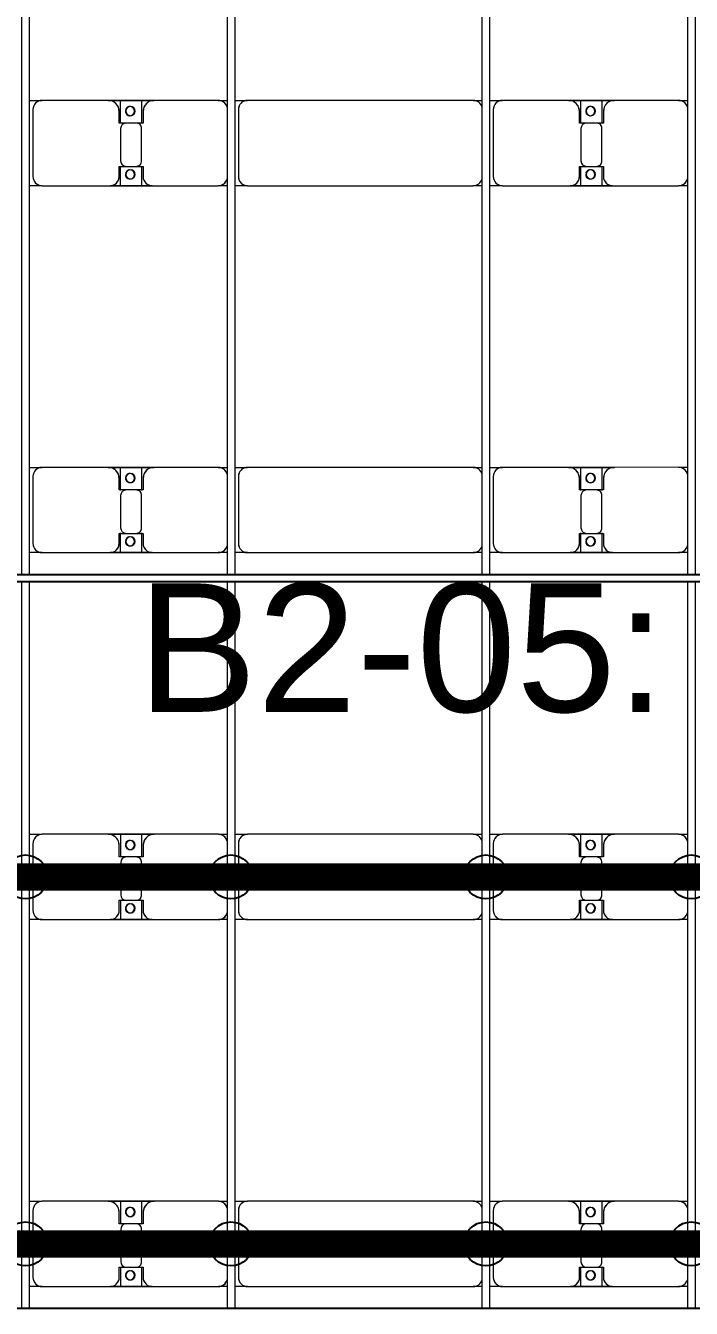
# Model space of a CAD drawing. Header units: millimetres. Extents: x -248177 to 167033, y 156986 to 268923.
# Drawn here: x -180022 to -176392, y 170400 to 177391 of the extents above; entities that cross this region are included whole.
import ezdxf

# ---------------------------------------------------------------- set-up
doc = ezdxf.new("R2010")
doc.units = ezdxf.units.MM
for name, color, linetype, lineweight in [('A-DETL-MBND', 5, 'Continuous', 9), ('A-GENM', 13, 'Continuous', 9), ('S-BEAM', 12, 'Continuous', 9)]:
    doc.layers.add(name, color=color, linetype=linetype, lineweight=lineweight)
doc.layers.add('GC-GHI CHU', color=2, linetype='Continuous')
doc.layers.add('GC-HOP 40x60 GIA CUONG', color=1, linetype='Continuous')
doc.styles.add('GC_VN', font='arial.ttf')

# ---------------------------------------------------------------- blocks, each defined once
blk = doc.blocks.new('Dầm C52 - Dầm C52-24593-BỐ TRÍ KHUNG KẾT CẤU BÈ PIN 02')
at = {"layer": 'S-BEAM', "color": 1}
for p, q in [((-42198.2, 20), (-38238.2, 20)), ((-38198.2, 20), (-32238.2, 20)), ((-38238.2, -20), (-42198.2, -20)), ((-32238.2, -20), (-38198.2, -20))]:
    blk.add_line(p, q, dxfattribs=at)
blk = doc.blocks.new('Dai phao do pin - DẢI PHAO ĐỠ PIN-V146-BỐ TRÍ KHUNG KẾT CẤU BÈ PIN 02')
at = {"layer": 'A-DETL-MBND', "color": 8}
for p, q in [((23289.7, 241.6), (23359.7, 241.6)), ((23289.7, 241.6), (23359.7, 241.6)), ((23719.7, 241.6), (23359.7, 241.6)), ((23719.7, 241.6), (23902.2, 241.6)), ((23902.2, 241.6), (23719.7, 241.6)), ((23787.8, 241.6), (23970.3, 241.6)), ((23787.8, 116.2), (23787.8, 241.6)), ((23970.3, 241.6), (23787.8, 241.6)), ((23902.2, 241.6), (23902.2, 116.2)), ((24320.3, 241.6), (23970.3, 241.6)), ((24320.3, 241.6), (24369.7, 241.6)), ((24320.3, 241.6), (24369.7, 241.6)), ((24409.7, 241.6), (24479.7, 241.6)), ((24409.7, 241.6), (24479.7, 241.6)), ((25710.3, 241.6), (24479.7, 241.6)), ((25710.3, 241.6), (25759.7, 241.6)), ((25710.3, 241.6), (25759.7, 241.6)), ((25799.7, 241.6), (25869.7, 241.6)), ((25799.7, 241.6), (25869.7, 241.6)), ((26229.7, 241.6), (25869.7, 241.6)), ((26229.7, 241.6), (26412.2, 241.6)), ((26412.2, 241.6), (26229.7, 241.6)), ((26297.8, 241.6), (26480.3, 241.6)), ((26297.8, 116.2), (26297.8, 241.6)), ((26480.3, 241.6), (26297.8, 241.6)), ((26412.2, 241.6), (26412.2, 116.2)), ((26830.3, 241.6), (26480.3, 241.6)), ((26830.3, 241.6), (26879.7, 241.6)), ((26830.3, 241.6), (26879.7, 241.6)), ((23309.7, 191.6), (23309.7, -173.4)), ((23779.7, 118.2), (23779.7, 181.6)), ((23910.3, 181.6), (23910.3, 118.2)), ((24429.7, 191.6), (24429.7, -173.4)), ((25819.7, 191.6), (25819.7, -173.4)), ((26289.7, 118.2), (26289.7, 181.6)), ((26420.3, 181.6), (26420.3, 118.2)), ((23872.2, 118.2), (23779.7, 118.2)), ((23787.8, 88.2), (23787.8, -88.2)), ((23910.3, 118.2), (23817.8, 118.2)), ((23902.2, -88.2), (23902.2, 88.2)), ((26382.2, 118.2), (26289.7, 118.2)), ((26297.8, 88.2), (26297.8, -88.2)), ((26420.3, 118.2), (26327.8, 118.2)), ((26412.2, -88.2), (26412.2, 88.2)), ((23779.7, -173.4), (23779.7, -118.2)), ((23779.7, -118.2), (23872.2, -118.2)), ((23787.8, -223.4), (23787.8, -116.2)), ((23817.8, -118.2), (23910.3, -118.2)), ((23902.2, -116.2), (23902.2, -223.4)), ((23910.3, -118.2), (23910.3, -173.4)), ((26289.7, -173.4), (26289.7, -118.2)), ((26289.7, -118.2), (26382.2, -118.2)), ((26297.8, -223.4), (26297.8, -116.2)), ((26327.8, -118.2), (26420.3, -118.2)), ((26412.2, -116.2), (26412.2, -223.4)), ((26420.3, -118.2), (26420.3, -173.4)), ((23359.7, -223.4), (23289.7, -223.4)), ((23359.7, -223.4), (23289.7, -223.4)), ((23359.7, -223.4), (23729.7, -223.4)), ((23902.2, -223.4), (23729.7, -223.4)), ((23729.7, -223.4), (23902.2, -223.4)), ((23960.3, -223.4), (23787.8, -223.4)), ((23787.8, -223.4), (23960.3, -223.4)), ((23960.3, -223.4), (24320.3, -223.4)), ((24369.7, -223.4), (24320.3, -223.4)), ((24369.7, -223.4), (24320.3, -223.4)), ((24479.7, -223.4), (24409.7, -223.4)), ((24479.7, -223.4), (24409.7, -223.4)), ((24479.7, -223.4), (25710.3, -223.4)), ((25759.7, -223.4), (25710.3, -223.4)), ((25759.7, -223.4), (25710.3, -223.4)), ((25869.7, -223.4), (25799.7, -223.4)), ((25869.7, -223.4), (25799.7, -223.4)), ((25869.7, -223.4), (26239.7, -223.4)), ((26412.2, -223.4), (26239.7, -223.4)), ((26239.7, -223.4), (26412.2, -223.4)), ((26470.3, -223.4), (26297.8, -223.4)), ((26297.8, -223.4), (26470.3, -223.4)), ((26470.3, -223.4), (26830.3, -223.4)), ((26879.7, -223.4), (26830.3, -223.4)), ((26879.7, -223.4), (26830.3, -223.4))]:
    blk.add_line(p, q, dxfattribs=at)
for centre, radius, start, end in [((23359.7, 191.6), 50, 90, 180), ((23359.7, 191.6), 50, 105, 180), ((23719.7, 181.6), 60, 360, 90), ((23719.7, 181.6), 60, 360, 60), ((23970.3, 181.6), 60, 90, 180), ((23970.3, 181.6), 60, 120, 180), ((24320.3, 191.6), 50, 15, 90), ((24320.3, 191.6), 50, 15, 75), ((24479.7, 191.6), 50, 90, 180), ((24479.7, 191.6), 50, 150, 180), ((24479.7, 191.6), 50, 105, 135), ((25710.3, 191.6), 50, 15, 90), ((25710.3, 191.6), 50, 60, 90), ((25710.3, 191.6), 50, 15, 30), ((25869.7, 191.6), 50, 90, 180), ((25869.7, 191.6), 50, 105, 180), ((26229.7, 181.6), 60, 360, 90), ((26229.7, 181.6), 60, 360, 60), ((26480.3, 181.6), 60, 90, 180), ((26480.3, 181.6), 60, 120, 180), ((26830.3, 191.6), 50, 15, 90), ((26830.3, 191.6), 50, 15, 75), ((23838.6, 183.2), 25, 0, 180), ((23838.6, 183.2), 25, 180, 0), ((23838.6, 183.2), 25, 0, 165), ((23841.4, 183.2), 25, 360, 180), ((23841.4, 183.2), 25, 90, 180), ((23841.4, 183.2), 25, 180, 360), ((23841.4, 183.2), 25, 180, 300), ((23838.6, 183.2), 25, 210, 0), ((23841.4, 183.2), 25, 15, 75), ((23841.4, 183.2), 25, 330, 345), ((26348.6, 183.2), 25, 0, 180), ((26348.6, 183.2), 25, 180, 0), ((26348.6, 183.2), 25, 0, 165), ((26351.4, 183.2), 25, 360, 180), ((26351.4, 183.2), 25, 90, 180), ((26351.4, 183.2), 25, 180, 0), ((26351.4, 183.2), 25, 180, 300), ((26348.6, 183.2), 25, 210, 0), ((26351.4, 183.2), 25, 15, 75), ((26351.4, 183.2), 25, 330, 345), ((23817.8, 88.2), 30, 90, 180), ((23872.2, 88.2), 30, 0, 90), ((26327.8, 88.2), 30, 90, 180), ((26382.2, 88.2), 30, 0, 90), ((23817.8, -88.2), 30, 180, 270), ((23838.6, -161.8), 25, 360, 180), ((23838.6, -161.8), 25, 105, 165), ((23841.4, -161.8), 25, 360, 180), ((23841.4, -161.8), 25, 105, 180), ((23838.6, -161.8), 25, 360, 75), ((23841.4, -161.8), 25, 15, 75), ((23872.2, -88.2), 30, 270, 0), ((26327.8, -88.2), 30, 180, 270), ((26348.6, -161.8), 25, 360, 180), ((26348.6, -161.8), 25, 105, 165), ((26351.4, -161.8), 25, 360, 180), ((26351.4, -161.8), 25, 105, 180), ((26348.6, -161.8), 25, 360, 75), ((26351.4, -161.8), 25, 15, 75), ((26382.2, -88.2), 30, 270, 0), ((23359.7, -173.4), 50, 180, 270), ((23359.7, -173.4), 50, 180, 255), ((23729.7, -173.4), 50, 270, 360), ((23729.7, -173.4), 50, 285, 360), ((23838.6, -161.8), 25, 180, 0), ((23838.6, -161.8), 25, 195, 0), ((23841.4, -161.8), 25, 180, 360), ((23841.4, -161.8), 25, 180, 270), ((23841.4, -161.8), 25, 285, 345), ((23960.3, -173.4), 50, 180, 270), ((23960.3, -173.4), 50, 180, 255), ((24320.3, -173.4), 50, 270, 345), ((24320.3, -173.4), 50, 285, 345), ((24479.7, -173.4), 50, 180, 270), ((24479.7, -173.4), 50, 180, 210), ((25710.3, -173.4), 50, 270, 345), ((25710.3, -173.4), 50, 330, 345), ((25869.7, -173.4), 50, 180, 270), ((25869.7, -173.4), 50, 180, 255), ((26239.7, -173.4), 50, 270, 0), ((26239.7, -173.4), 50, 285, 360), ((26348.6, -161.8), 25, 180, 0), ((26348.6, -161.8), 25, 195, 360), ((26351.4, -161.8), 25, 180, 360), ((26351.4, -161.8), 25, 180, 270), ((26351.4, -161.8), 25, 285, 345), ((26470.3, -173.4), 50, 180, 270), ((26470.3, -173.4), 50, 180, 255), ((26830.3, -173.4), 50, 270, 345), ((26830.3, -173.4), 50, 285, 345), ((24479.7, -173.4), 50, 240, 270), ((25710.3, -173.4), 50, 285, 300)]:
    blk.add_arc(centre, radius, start, end, dxfattribs=at)
blk = doc.blocks.new('Dai phao do pin - DẢI PHAO ĐỠ PIN-V147-BỐ TRÍ KHUNG KẾT CẤU BÈ PIN 02')
at = {"layer": 'A-DETL-MBND', "color": 8}
for p, q in [((23289.7, 241.6), (23359.7, 241.6)), ((23289.7, 241.6), (23359.7, 241.6)), ((23719.7, 241.6), (23359.7, 241.6)), ((23719.7, 241.6), (23902.2, 241.6)), ((23902.2, 241.6), (23719.7, 241.6)), ((23787.8, 241.6), (23970.3, 241.6)), ((23787.8, 116.2), (23787.8, 241.6)), ((23970.3, 241.6), (23787.8, 241.6)), ((23902.2, 241.6), (23902.2, 116.2)), ((24320.3, 241.6), (23970.3, 241.6)), ((24320.3, 241.6), (24369.7, 241.6)), ((24320.3, 241.6), (24369.7, 241.6)), ((24409.7, 241.6), (24479.7, 241.6)), ((24409.7, 241.6), (24479.7, 241.6)), ((25710.3, 241.6), (24479.7, 241.6)), ((25710.3, 241.6), (25759.7, 241.6)), ((25710.3, 241.6), (25759.7, 241.6)), ((25799.7, 241.6), (25869.7, 241.6)), ((25799.7, 241.6), (25869.7, 241.6)), ((26229.7, 241.6), (25869.7, 241.6)), ((26229.7, 241.6), (26412.2, 241.6)), ((26412.2, 241.6), (26229.7, 241.6)), ((26297.8, 241.6), (26480.3, 241.6)), ((26297.8, 116.2), (26297.8, 241.6)), ((26480.3, 241.6), (26297.8, 241.6)), ((26412.2, 241.6), (26412.2, 116.2)), ((26830.3, 241.6), (26480.3, 241.6)), ((26830.3, 241.6), (26879.7, 241.6)), ((26830.3, 241.6), (26879.7, 241.6)), ((23309.7, 191.6), (23309.7, -173.4)), ((23779.7, 118.2), (23779.7, 181.6)), ((23910.3, 181.6), (23910.3, 118.2)), ((24429.7, 191.6), (24429.7, -173.4)), ((25819.7, 191.6), (25819.7, -173.4)), ((26289.7, 118.2), (26289.7, 181.6)), ((26420.3, 181.6), (26420.3, 118.2)), ((23872.2, 118.2), (23779.7, 118.2)), ((23787.8, 88.2), (23787.8, -88.2)), ((23910.3, 118.2), (23817.8, 118.2)), ((23902.2, -88.2), (23902.2, 88.2)), ((26382.2, 118.2), (26289.7, 118.2)), ((26297.8, 88.2), (26297.8, -88.2)), ((26420.3, 118.2), (26327.8, 118.2)), ((26412.2, -88.2), (26412.2, 88.2)), ((23779.7, -173.4), (23779.7, -118.2)), ((23779.7, -118.2), (23872.2, -118.2)), ((23787.8, -223.4), (23787.8, -116.2)), ((23817.8, -118.2), (23910.3, -118.2)), ((23902.2, -116.2), (23902.2, -223.4)), ((23910.3, -118.2), (23910.3, -173.4)), ((26289.7, -173.4), (26289.7, -118.2)), ((26289.7, -118.2), (26382.2, -118.2)), ((26297.8, -223.4), (26297.8, -116.2)), ((26327.8, -118.2), (26420.3, -118.2)), ((26412.2, -116.2), (26412.2, -223.4)), ((26420.3, -118.2), (26420.3, -173.4)), ((23359.7, -223.4), (23289.7, -223.4)), ((23359.7, -223.4), (23289.7, -223.4)), ((23359.7, -223.4), (23729.7, -223.4)), ((23902.2, -223.4), (23729.7, -223.4)), ((23729.7, -223.4), (23902.2, -223.4)), ((23960.3, -223.4), (23787.8, -223.4)), ((23787.8, -223.4), (23960.3, -223.4)), ((23960.3, -223.4), (24320.3, -223.4)), ((24369.7, -223.4), (24320.3, -223.4)), ((24369.7, -223.4), (24320.3, -223.4)), ((24479.7, -223.4), (24409.7, -223.4)), ((24479.7, -223.4), (24409.7, -223.4)), ((24479.7, -223.4), (25710.3, -223.4)), ((25759.7, -223.4), (25710.3, -223.4)), ((25759.7, -223.4), (25710.3, -223.4)), ((25869.7, -223.4), (25799.7, -223.4)), ((25869.7, -223.4), (25799.7, -223.4)), ((25869.7, -223.4), (26239.7, -223.4)), ((26412.2, -223.4), (26239.7, -223.4)), ((26239.7, -223.4), (26412.2, -223.4)), ((26470.3, -223.4), (26297.8, -223.4)), ((26297.8, -223.4), (26470.3, -223.4)), ((26470.3, -223.4), (26830.3, -223.4)), ((26879.7, -223.4), (26830.3, -223.4)), ((26879.7, -223.4), (26830.3, -223.4))]:
    blk.add_line(p, q, dxfattribs=at)
for centre, radius, start, end in [((23359.7, 191.6), 50, 90, 180), ((23359.7, 191.6), 50, 105, 180), ((23719.7, 181.6), 60, 360, 90), ((23719.7, 181.6), 60, 360, 60), ((23970.3, 181.6), 60, 90, 180), ((23970.3, 181.6), 60, 120, 180), ((24320.3, 191.6), 50, 15, 90), ((24320.3, 191.6), 50, 15, 75), ((24479.7, 191.6), 50, 90, 180), ((24479.7, 191.6), 50, 150, 180), ((24479.7, 191.6), 50, 105, 135), ((25710.3, 191.6), 50, 15, 90), ((25710.3, 191.6), 50, 60, 90), ((25710.3, 191.6), 50, 15, 30), ((25869.7, 191.6), 50, 90, 180), ((25869.7, 191.6), 50, 105, 180), ((26229.7, 181.6), 60, 360, 90), ((26229.7, 181.6), 60, 360, 60), ((26480.3, 181.6), 60, 90, 180), ((26480.3, 181.6), 60, 120, 180), ((26830.3, 191.6), 50, 15, 90), ((26830.3, 191.6), 50, 15, 75), ((23838.6, 183.2), 25, 0, 180), ((23838.6, 183.2), 25, 180, 0), ((23838.6, 183.2), 25, 0, 165), ((23841.4, 183.2), 25, 360, 180), ((23841.4, 183.2), 25, 90, 180), ((23841.4, 183.2), 25, 180, 360), ((23841.4, 183.2), 25, 180, 300), ((23838.6, 183.2), 25, 210, 0), ((23841.4, 183.2), 25, 15, 75), ((23841.4, 183.2), 25, 330, 345), ((26348.6, 183.2), 25, 0, 180), ((26348.6, 183.2), 25, 180, 0), ((26348.6, 183.2), 25, 0, 165), ((26351.4, 183.2), 25, 360, 180), ((26351.4, 183.2), 25, 90, 180), ((26351.4, 183.2), 25, 180, 0), ((26351.4, 183.2), 25, 180, 300), ((26348.6, 183.2), 25, 210, 0), ((26351.4, 183.2), 25, 15, 75), ((26351.4, 183.2), 25, 330, 345), ((23817.8, 88.2), 30, 90, 180), ((23872.2, 88.2), 30, 0, 90), ((26327.8, 88.2), 30, 90, 180), ((26382.2, 88.2), 30, 0, 90), ((23817.8, -88.2), 30, 180, 270), ((23838.6, -161.8), 25, 360, 180), ((23838.6, -161.8), 25, 105, 165), ((23841.4, -161.8), 25, 360, 180), ((23841.4, -161.8), 25, 105, 180), ((23838.6, -161.8), 25, 360, 75), ((23841.4, -161.8), 25, 15, 75), ((23872.2, -88.2), 30, 270, 0), ((26327.8, -88.2), 30, 180, 270), ((26348.6, -161.8), 25, 360, 180), ((26348.6, -161.8), 25, 105, 165), ((26351.4, -161.8), 25, 360, 180), ((26351.4, -161.8), 25, 105, 180), ((26348.6, -161.8), 25, 360, 75), ((26351.4, -161.8), 25, 15, 75), ((26382.2, -88.2), 30, 270, 0), ((23359.7, -173.4), 50, 180, 270), ((23359.7, -173.4), 50, 180, 255), ((23729.7, -173.4), 50, 270, 360), ((23729.7, -173.4), 50, 285, 360), ((23838.6, -161.8), 25, 180, 0), ((23838.6, -161.8), 25, 195, 0), ((23841.4, -161.8), 25, 180, 360), ((23841.4, -161.8), 25, 180, 270), ((23841.4, -161.8), 25, 285, 345), ((23960.3, -173.4), 50, 180, 270), ((23960.3, -173.4), 50, 180, 255), ((24320.3, -173.4), 50, 270, 345), ((24320.3, -173.4), 50, 285, 345), ((24479.7, -173.4), 50, 180, 270), ((24479.7, -173.4), 50, 180, 210), ((25710.3, -173.4), 50, 270, 345), ((25710.3, -173.4), 50, 330, 345), ((25869.7, -173.4), 50, 180, 270), ((25869.7, -173.4), 50, 180, 255), ((26239.7, -173.4), 50, 270, 0), ((26239.7, -173.4), 50, 285, 360), ((26348.6, -161.8), 25, 180, 0), ((26348.6, -161.8), 25, 195, 360), ((26351.4, -161.8), 25, 180, 360), ((26351.4, -161.8), 25, 180, 270), ((26351.4, -161.8), 25, 285, 345), ((26470.3, -173.4), 50, 180, 270), ((26470.3, -173.4), 50, 180, 255), ((26830.3, -173.4), 50, 270, 345), ((26830.3, -173.4), 50, 285, 345), ((24479.7, -173.4), 50, 240, 270), ((25710.3, -173.4), 50, 285, 300)]:
    blk.add_arc(centre, radius, start, end, dxfattribs=at)
blk = doc.blocks.new('Dai phao do pin - DẢI PHAO ĐỠ PIN-V148-BỐ TRÍ KHUNG KẾT CẤU BÈ PIN 02')
at = {"layer": 'A-DETL-MBND', "color": 8}
for p, q in [((23289.7, 241.6), (23359.7, 241.6)), ((23289.7, 241.6), (23359.7, 241.6)), ((23719.7, 241.6), (23359.7, 241.6)), ((23719.7, 241.6), (23902.2, 241.6)), ((23902.2, 241.6), (23719.7, 241.6)), ((23787.8, 241.6), (23970.3, 241.6)), ((23787.8, 116.2), (23787.8, 241.6)), ((23970.3, 241.6), (23787.8, 241.6)), ((23902.2, 241.6), (23902.2, 116.2)), ((24320.3, 241.6), (23970.3, 241.6)), ((24320.3, 241.6), (24369.7, 241.6)), ((24320.3, 241.6), (24369.7, 241.6)), ((24409.7, 241.6), (24479.7, 241.6)), ((24409.7, 241.6), (24479.7, 241.6)), ((25710.3, 241.6), (24479.7, 241.6)), ((25710.3, 241.6), (25759.7, 241.6)), ((25710.3, 241.6), (25759.7, 241.6)), ((25799.7, 241.6), (25869.7, 241.6)), ((25799.7, 241.6), (25869.7, 241.6)), ((26229.7, 241.6), (25869.7, 241.6)), ((26229.7, 241.6), (26412.2, 241.6)), ((26412.2, 241.6), (26229.7, 241.6)), ((26297.8, 241.6), (26480.3, 241.6)), ((26297.8, 116.2), (26297.8, 241.6)), ((26480.3, 241.6), (26297.8, 241.6)), ((26412.2, 241.6), (26412.2, 116.2)), ((26830.3, 241.6), (26480.3, 241.6)), ((26830.3, 241.6), (26879.7, 241.6)), ((26830.3, 241.6), (26879.7, 241.6)), ((23309.7, 191.6), (23309.7, -173.4)), ((23779.7, 118.2), (23779.7, 181.6)), ((23910.3, 181.6), (23910.3, 118.2)), ((24429.7, 191.6), (24429.7, -173.4)), ((25819.7, 191.6), (25819.7, -173.4)), ((26289.7, 118.2), (26289.7, 181.6)), ((26420.3, 181.6), (26420.3, 118.2)), ((23872.2, 118.2), (23779.7, 118.2)), ((23787.8, 88.2), (23787.8, -88.2)), ((23910.3, 118.2), (23817.8, 118.2)), ((23902.2, -88.2), (23902.2, 88.2)), ((26382.2, 118.2), (26289.7, 118.2)), ((26297.8, 88.2), (26297.8, -88.2)), ((26420.3, 118.2), (26327.8, 118.2)), ((26412.2, -88.2), (26412.2, 88.2)), ((23779.7, -173.4), (23779.7, -118.2)), ((23779.7, -118.2), (23872.2, -118.2)), ((23787.8, -223.4), (23787.8, -116.2)), ((23817.8, -118.2), (23910.3, -118.2)), ((23902.2, -116.2), (23902.2, -223.4)), ((23910.3, -118.2), (23910.3, -173.4)), ((26289.7, -173.4), (26289.7, -118.2)), ((26289.7, -118.2), (26382.2, -118.2)), ((26297.8, -223.4), (26297.8, -116.2)), ((26327.8, -118.2), (26420.3, -118.2)), ((26412.2, -116.2), (26412.2, -223.4)), ((26420.3, -118.2), (26420.3, -173.4)), ((23359.7, -223.4), (23289.7, -223.4)), ((23359.7, -223.4), (23289.7, -223.4)), ((23359.7, -223.4), (23729.7, -223.4)), ((23902.2, -223.4), (23729.7, -223.4)), ((23729.7, -223.4), (23902.2, -223.4)), ((23960.3, -223.4), (23787.8, -223.4)), ((23787.8, -223.4), (23960.3, -223.4)), ((23960.3, -223.4), (24320.3, -223.4)), ((24369.7, -223.4), (24320.3, -223.4)), ((24369.7, -223.4), (24320.3, -223.4)), ((24479.7, -223.4), (24409.7, -223.4)), ((24479.7, -223.4), (24409.7, -223.4)), ((24479.7, -223.4), (25710.3, -223.4)), ((25759.7, -223.4), (25710.3, -223.4)), ((25759.7, -223.4), (25710.3, -223.4)), ((25869.7, -223.4), (25799.7, -223.4)), ((25869.7, -223.4), (25799.7, -223.4)), ((25869.7, -223.4), (26239.7, -223.4)), ((26412.2, -223.4), (26239.7, -223.4)), ((26239.7, -223.4), (26412.2, -223.4)), ((26470.3, -223.4), (26297.8, -223.4)), ((26297.8, -223.4), (26470.3, -223.4)), ((26470.3, -223.4), (26830.3, -223.4)), ((26879.7, -223.4), (26830.3, -223.4)), ((26879.7, -223.4), (26830.3, -223.4))]:
    blk.add_line(p, q, dxfattribs=at)
for centre, radius, start, end in [((23359.7, 191.6), 50, 90, 180), ((23359.7, 191.6), 50, 105, 180), ((23719.7, 181.6), 60, 360, 90), ((23719.7, 181.6), 60, 360, 60), ((23970.3, 181.6), 60, 90, 180), ((23970.3, 181.6), 60, 120, 180), ((24320.3, 191.6), 50, 15, 90), ((24320.3, 191.6), 50, 15, 75), ((24479.7, 191.6), 50, 90, 180), ((24479.7, 191.6), 50, 150, 180), ((24479.7, 191.6), 50, 105, 135), ((25710.3, 191.6), 50, 15, 90), ((25710.3, 191.6), 50, 60, 90), ((25710.3, 191.6), 50, 15, 30), ((25869.7, 191.6), 50, 90, 180), ((25869.7, 191.6), 50, 105, 180), ((26229.7, 181.6), 60, 360, 90), ((26229.7, 181.6), 60, 360, 60), ((26480.3, 181.6), 60, 90, 180), ((26480.3, 181.6), 60, 120, 180), ((26830.3, 191.6), 50, 15, 90), ((26830.3, 191.6), 50, 15, 75), ((23838.6, 183.2), 25, 0, 180), ((23838.6, 183.2), 25, 180, 0), ((23838.6, 183.2), 25, 0, 165), ((23841.4, 183.2), 25, 360, 180), ((23841.4, 183.2), 25, 90, 180), ((23841.4, 183.2), 25, 180, 360), ((23841.4, 183.2), 25, 180, 300), ((23838.6, 183.2), 25, 210, 0), ((23841.4, 183.2), 25, 15, 75), ((23841.4, 183.2), 25, 330, 345), ((26348.6, 183.2), 25, 0, 180), ((26348.6, 183.2), 25, 180, 0), ((26348.6, 183.2), 25, 0, 165), ((26351.4, 183.2), 25, 360, 180), ((26351.4, 183.2), 25, 90, 180), ((26351.4, 183.2), 25, 180, 0), ((26351.4, 183.2), 25, 180, 300), ((26348.6, 183.2), 25, 210, 0), ((26351.4, 183.2), 25, 15, 75), ((26351.4, 183.2), 25, 330, 345), ((23817.8, 88.2), 30, 90, 180), ((23872.2, 88.2), 30, 0, 90), ((26327.8, 88.2), 30, 90, 180), ((26382.2, 88.2), 30, 0, 90), ((23817.8, -88.2), 30, 180, 270), ((23838.6, -161.8), 25, 360, 180), ((23838.6, -161.8), 25, 105, 165), ((23841.4, -161.8), 25, 360, 180), ((23841.4, -161.8), 25, 105, 180), ((23838.6, -161.8), 25, 360, 75), ((23841.4, -161.8), 25, 15, 75), ((23872.2, -88.2), 30, 270, 0), ((26327.8, -88.2), 30, 180, 270), ((26348.6, -161.8), 25, 360, 180), ((26348.6, -161.8), 25, 105, 165), ((26351.4, -161.8), 25, 360, 180), ((26351.4, -161.8), 25, 105, 180), ((26348.6, -161.8), 25, 360, 75), ((26351.4, -161.8), 25, 15, 75), ((26382.2, -88.2), 30, 270, 0), ((23359.7, -173.4), 50, 180, 270), ((23359.7, -173.4), 50, 180, 255), ((23729.7, -173.4), 50, 270, 360), ((23729.7, -173.4), 50, 285, 358.12283), ((23838.6, -161.8), 25, 180, 0), ((23838.6, -161.8), 25, 195, 0), ((23841.4, -161.8), 25, 180, 360), ((23841.4, -161.8), 25, 180, 270), ((23841.4, -161.8), 25, 285, 345), ((23960.3, -173.4), 50, 180, 270), ((23960.3, -173.4), 50, 181.87918, 255), ((24320.3, -173.4), 50, 270, 345), ((24320.3, -173.4), 50, 285, 345), ((24479.7, -173.4), 50, 180, 270), ((24479.7, -173.4), 50, 181.88715, 210), ((25710.3, -173.4), 50, 270, 345), ((25710.3, -173.4), 50, 330, 345), ((25869.7, -173.4), 50, 180, 270), ((25869.7, -173.4), 50, 180, 255), ((26239.7, -173.4), 50, 270, 0), ((26239.7, -173.4), 50, 285, 358.08431), ((26348.6, -161.8), 25, 180, 0), ((26348.6, -161.8), 25, 195, 360), ((26351.4, -161.8), 25, 180, 360), ((26351.4, -161.8), 25, 180, 270), ((26351.4, -161.8), 25, 285, 345), ((26470.3, -173.4), 50, 180, 270), ((26470.3, -173.4), 50, 181.9177, 255), ((26830.3, -173.4), 50, 270, 345), ((26830.3, -173.4), 50, 285, 345), ((24479.7, -173.4), 50, 240, 270), ((25710.3, -173.4), 50, 285, 300)]:
    blk.add_arc(centre, radius, start, end, dxfattribs=at)
blk = doc.blocks.new('Dai phao do pin - DẢI PHAO ĐỠ PIN-V149-BỐ TRÍ KHUNG KẾT CẤU BÈ PIN 02')
at = {"layer": 'A-DETL-MBND', "color": 8}
for p, q in [((23289.7, 241.6), (23359.7, 241.6)), ((23289.7, 241.6), (23359.7, 241.6)), ((23719.7, 241.6), (23359.7, 241.6)), ((23719.7, 241.6), (23902.2, 241.6)), ((23902.2, 241.6), (23719.7, 241.6)), ((23787.8, 241.6), (23970.3, 241.6)), ((23787.8, 116.2), (23787.8, 241.6)), ((23970.3, 241.6), (23787.8, 241.6)), ((23902.2, 241.6), (23902.2, 116.2)), ((24320.3, 241.6), (23970.3, 241.6)), ((24320.3, 241.6), (24369.7, 241.6)), ((24320.3, 241.6), (24369.7, 241.6)), ((24409.7, 241.6), (24479.7, 241.6)), ((24409.7, 241.6), (24479.7, 241.6)), ((25710.3, 241.6), (24479.7, 241.6)), ((25710.3, 241.6), (25759.7, 241.6)), ((25710.3, 241.6), (25759.7, 241.6)), ((25799.7, 241.6), (25869.7, 241.6)), ((25799.7, 241.6), (25869.7, 241.6)), ((26229.7, 241.6), (25869.7, 241.6)), ((26229.7, 241.6), (26412.2, 241.6)), ((26412.2, 241.6), (26229.7, 241.6)), ((26297.8, 241.6), (26480.3, 241.6)), ((26297.8, 116.2), (26297.8, 241.6)), ((26480.3, 241.6), (26297.8, 241.6)), ((26412.2, 241.6), (26412.2, 116.2)), ((26830.3, 241.6), (26480.3, 241.6)), ((26830.3, 241.6), (26879.7, 241.6)), ((26830.3, 241.6), (26879.7, 241.6)), ((23309.7, 191.6), (23309.7, -173.4)), ((23779.7, 118.2), (23779.7, 181.6)), ((23910.3, 181.6), (23910.3, 118.2)), ((24429.7, 191.6), (24429.7, -173.4)), ((25819.7, 191.6), (25819.7, -173.4)), ((26289.7, 118.2), (26289.7, 181.6)), ((26420.3, 181.6), (26420.3, 118.2)), ((23872.2, 118.2), (23779.7, 118.2)), ((23787.8, 88.2), (23787.8, -88.2)), ((23910.3, 118.2), (23817.8, 118.2)), ((23902.2, -88.2), (23902.2, 88.2)), ((26382.2, 118.2), (26289.7, 118.2)), ((26297.8, 88.2), (26297.8, -88.2)), ((26420.3, 118.2), (26327.8, 118.2)), ((26412.2, -88.2), (26412.2, 88.2)), ((23779.7, -173.4), (23779.7, -118.2)), ((23779.7, -118.2), (23872.2, -118.2)), ((23787.8, -223.4), (23787.8, -116.2)), ((23817.8, -118.2), (23910.3, -118.2)), ((23902.2, -116.2), (23902.2, -223.4)), ((23910.3, -118.2), (23910.3, -173.4)), ((26289.7, -173.4), (26289.7, -118.2)), ((26289.7, -118.2), (26382.2, -118.2)), ((26297.8, -223.4), (26297.8, -116.2)), ((26327.8, -118.2), (26420.3, -118.2)), ((26412.2, -116.2), (26412.2, -223.4)), ((26420.3, -118.2), (26420.3, -173.4)), ((23359.7, -223.4), (23289.7, -223.4)), ((23359.7, -223.4), (23289.7, -223.4)), ((23359.7, -223.4), (23729.7, -223.4)), ((23902.2, -223.4), (23729.7, -223.4)), ((23729.7, -223.4), (23902.2, -223.4)), ((23960.3, -223.4), (23787.8, -223.4)), ((23787.8, -223.4), (23960.3, -223.4)), ((23960.3, -223.4), (24320.3, -223.4)), ((24369.7, -223.4), (24320.3, -223.4)), ((24369.7, -223.4), (24320.3, -223.4)), ((24479.7, -223.4), (24409.7, -223.4)), ((24479.7, -223.4), (24409.7, -223.4)), ((24479.7, -223.4), (25710.3, -223.4)), ((25759.7, -223.4), (25710.3, -223.4)), ((25759.7, -223.4), (25710.3, -223.4)), ((25869.7, -223.4), (25799.7, -223.4)), ((25869.7, -223.4), (25799.7, -223.4)), ((25869.7, -223.4), (26239.7, -223.4)), ((26412.2, -223.4), (26239.7, -223.4)), ((26239.7, -223.4), (26412.2, -223.4)), ((26470.3, -223.4), (26297.8, -223.4)), ((26297.8, -223.4), (26470.3, -223.4)), ((26470.3, -223.4), (26830.3, -223.4)), ((26879.7, -223.4), (26830.3, -223.4)), ((26879.7, -223.4), (26830.3, -223.4))]:
    blk.add_line(p, q, dxfattribs=at)
for centre, radius, start, end in [((23359.7, 191.6), 50, 90, 180), ((23359.7, 191.6), 50, 105, 180), ((23719.7, 181.6), 60, 360, 90), ((23719.7, 181.6), 60, 360, 60), ((23970.3, 181.6), 60, 90, 180), ((23970.3, 181.6), 60, 120, 180), ((24320.3, 191.6), 50, 15, 90), ((24320.3, 191.6), 50, 15, 75), ((24479.7, 191.6), 50, 90, 180), ((24479.7, 191.6), 50, 150, 180), ((24479.7, 191.6), 50, 105, 135), ((25710.3, 191.6), 50, 15, 90), ((25710.3, 191.6), 50, 60, 90), ((25710.3, 191.6), 50, 15, 30), ((25869.7, 191.6), 50, 90, 180), ((25869.7, 191.6), 50, 105, 180), ((26229.7, 181.6), 60, 360, 90), ((26229.7, 181.6), 60, 360, 60), ((26480.3, 181.6), 60, 90, 180), ((26480.3, 181.6), 60, 120, 180), ((26830.3, 191.6), 50, 15, 90), ((26830.3, 191.6), 50, 15, 75), ((23838.6, 183.2), 25, 0, 180), ((23838.6, 183.2), 25, 180, 0), ((23838.6, 183.2), 25, 0, 165), ((23841.4, 183.2), 25, 360, 180), ((23841.4, 183.2), 25, 90, 180), ((23841.4, 183.2), 25, 180, 360), ((23841.4, 183.2), 25, 180, 300), ((23838.6, 183.2), 25, 210, 0), ((23841.4, 183.2), 25, 15, 75), ((23841.4, 183.2), 25, 330, 345), ((26348.6, 183.2), 25, 0, 180), ((26348.6, 183.2), 25, 180, 0), ((26348.6, 183.2), 25, 0, 165), ((26351.4, 183.2), 25, 360, 180), ((26351.4, 183.2), 25, 90, 180), ((26351.4, 183.2), 25, 180, 0), ((26351.4, 183.2), 25, 180, 300), ((26348.6, 183.2), 25, 210, 0), ((26351.4, 183.2), 25, 15, 75), ((26351.4, 183.2), 25, 330, 345), ((23817.8, 88.2), 30, 90, 180), ((23872.2, 88.2), 30, 0, 90), ((26327.8, 88.2), 30, 90, 180), ((26382.2, 88.2), 30, 0, 90), ((23817.8, -88.2), 30, 180, 270), ((23838.6, -161.8), 25, 360, 180), ((23838.6, -161.8), 25, 105, 165), ((23841.4, -161.8), 25, 360, 180), ((23841.4, -161.8), 25, 105, 180), ((23838.6, -161.8), 25, 360, 75), ((23841.4, -161.8), 25, 15, 75), ((23872.2, -88.2), 30, 270, 0), ((26327.8, -88.2), 30, 180, 270), ((26348.6, -161.8), 25, 360, 180), ((26348.6, -161.8), 25, 105, 165), ((26351.4, -161.8), 25, 360, 180), ((26351.4, -161.8), 25, 105, 180), ((26348.6, -161.8), 25, 360, 75), ((26351.4, -161.8), 25, 15, 75), ((26382.2, -88.2), 30, 270, 0), ((23359.7, -173.4), 50, 180, 270), ((23359.7, -173.4), 50, 180, 255), ((23729.7, -173.4), 50, 270, 360), ((23729.7, -173.4), 50, 285, 360), ((23838.6, -161.8), 25, 180, 0), ((23838.6, -161.8), 25, 195, 0), ((23841.4, -161.8), 25, 180, 360), ((23841.4, -161.8), 25, 180, 270), ((23841.4, -161.8), 25, 285, 345), ((23960.3, -173.4), 50, 180, 270), ((23960.3, -173.4), 50, 180, 255), ((24320.3, -173.4), 50, 270, 345), ((24320.3, -173.4), 50, 285, 345), ((24479.7, -173.4), 50, 180, 270), ((24479.7, -173.4), 50, 180, 210), ((25710.3, -173.4), 50, 270, 345), ((25710.3, -173.4), 50, 330, 345), ((25869.7, -173.4), 50, 180, 270), ((25869.7, -173.4), 50, 180, 255), ((26239.7, -173.4), 50, 270, 0), ((26239.7, -173.4), 50, 285, 360), ((26348.6, -161.8), 25, 180, 0), ((26348.6, -161.8), 25, 195, 360), ((26351.4, -161.8), 25, 180, 360), ((26351.4, -161.8), 25, 180, 270), ((26351.4, -161.8), 25, 285, 345), ((26470.3, -173.4), 50, 180, 270), ((26470.3, -173.4), 50, 180, 255), ((26830.3, -173.4), 50, 270, 345), ((26830.3, -173.4), 50, 285, 345), ((24479.7, -173.4), 50, 240, 270), ((25710.3, -173.4), 50, 285, 300)]:
    blk.add_arc(centre, radius, start, end, dxfattribs=at)
blk = doc.blocks.new('Dầm C52 - Hộp 40x60-25000-BỐ TRÍ KHUNG KẾT CẤU BÈ PIN 02')
at = {"layer": 'S-BEAM', "color": 3, "lineweight": 25}
blk.add_line((-56544.2, 20), (56544.2, 20), dxfattribs=at)
blk = doc.blocks.new('Dầm C52 - Hộp 40x60-25087-BỐ TRÍ KHUNG KẾT CẤU BÈ PIN 02')
at = {"layer": 'S-BEAM', "color": 3, "lineweight": 25}
for p, q in [((-75394.578163, 20), (75394.578163, 20)), ((75394.578163, -20), (-75394.578163, -20))]:
    blk.add_line(p, q, dxfattribs=at)
blk = doc.blocks.new('HOBANMONG_BEPIN 2_rvt-1-BỐ TRÍ KHUNG KẾT CẤU BÈ PIN 02')
at = {"layer": 'A-GENM', "lineweight": 9, "rotation": 0.0007586094741477002}
for name, p in [('Dai phao do pin - DẢI PHAO ĐỠ PIN-V146-BỐ TRÍ KHUNG KẾT CẤU BÈ PIN 02', (-203292.1, 176741.3)), ('Dai phao do pin - DẢI PHAO ĐỠ PIN-V147-BỐ TRÍ KHUNG KẾT CẤU BÈ PIN 02', (-203292.1, 174741.3)), ('Dai phao do pin - DẢI PHAO ĐỠ PIN-V148-BỐ TRÍ KHUNG KẾT CẤU BÈ PIN 02', (-203292, 172741.3)), ('Dai phao do pin - DẢI PHAO ĐỠ PIN-V149-BỐ TRÍ KHUNG KẾT CẤU BÈ PIN 02', (-203292, 170741.3))]:
    blk.add_blockref(name, p, dxfattribs=at)
at = {"layer": 'S-BEAM', "lineweight": 9}
for name, p, rotation in [('Dầm C52 - Dầm C52-24593-BỐ TRÍ KHUNG KẾT CẤU BÈ PIN 02', (-180022.9, 212598.1), 90.00075860989138), ('Dầm C52 - Dầm C52-24593-BỐ TRÍ KHUNG KẾT CẤU BÈ PIN 02', (-178902.9, 212598.1), 90.00075860989138), ('Dầm C52 - Dầm C52-24593-BỐ TRÍ KHUNG KẾT CẤU BÈ PIN 02', (-177512.9, 212598.1), 90.00075860989138), ('Dầm C52 - Dầm C52-24593-BỐ TRÍ KHUNG KẾT CẤU BÈ PIN 02', (-176392.9, 212598.1), 90.00075860989138), ('Dầm C52 - Hộp 40x60-25087-BỐ TRÍ KHUNG KẾT CẤU BÈ PIN 02', (-131713.1, 174380.5), 0.0007586094741477002), ('Dầm C52 - Hộp 40x60-25000-BỐ TRÍ KHUNG KẾT CẤU BÈ PIN 02', (-150563.5, 170380.3), 0.0007586094741477002)]:
    blk.add_blockref(name, p, dxfattribs=dict(at, rotation=rotation))

msp = doc.modelspace()

# ---------------------------------------------------------------- linework, layer by layer
at = {"layer": 'GC-HOP 40x60 GIA CUONG', "const_width": 150}
for points in [[(-183913, 172750.6), (-168913, 172750.6)], [(-183913, 170750.6), (-168913, 170750.6)]]:
    msp.add_lwpolyline(points, dxfattribs=at)
at = {"layer": 'GC-HOP 40x60 GIA CUONG'}
for centre in [(-180022.9, 172750.6), (-178902.9, 172750.6), (-177512.9, 172750.6), (-176392.9, 172750.6), (-180022.9, 170750.6), (-178902.9, 170750.6), (-177512.9, 170750.6), (-176392.9, 170750.6)]:
    msp.add_circle(centre, 120, dxfattribs=at)

# ---------------------------------------------------------------- block references
at = {"lineweight": 5}
msp.add_blockref('HOBANMONG_BEPIN 2_rvt-1-BỐ TRÍ KHUNG KẾT CẤU BÈ PIN 02', (0, 0), dxfattribs=at)

# ---------------------------------------------------------------- texts
at = {"layer": 'GC-GHI CHU', "style": 'GC_VN'}
msp.add_text('B2-05: 4×15,0 m', height=700, dxfattribs=at).set_placement((-179413, 173650.6))

doc.saveas('drawing.dxf')
